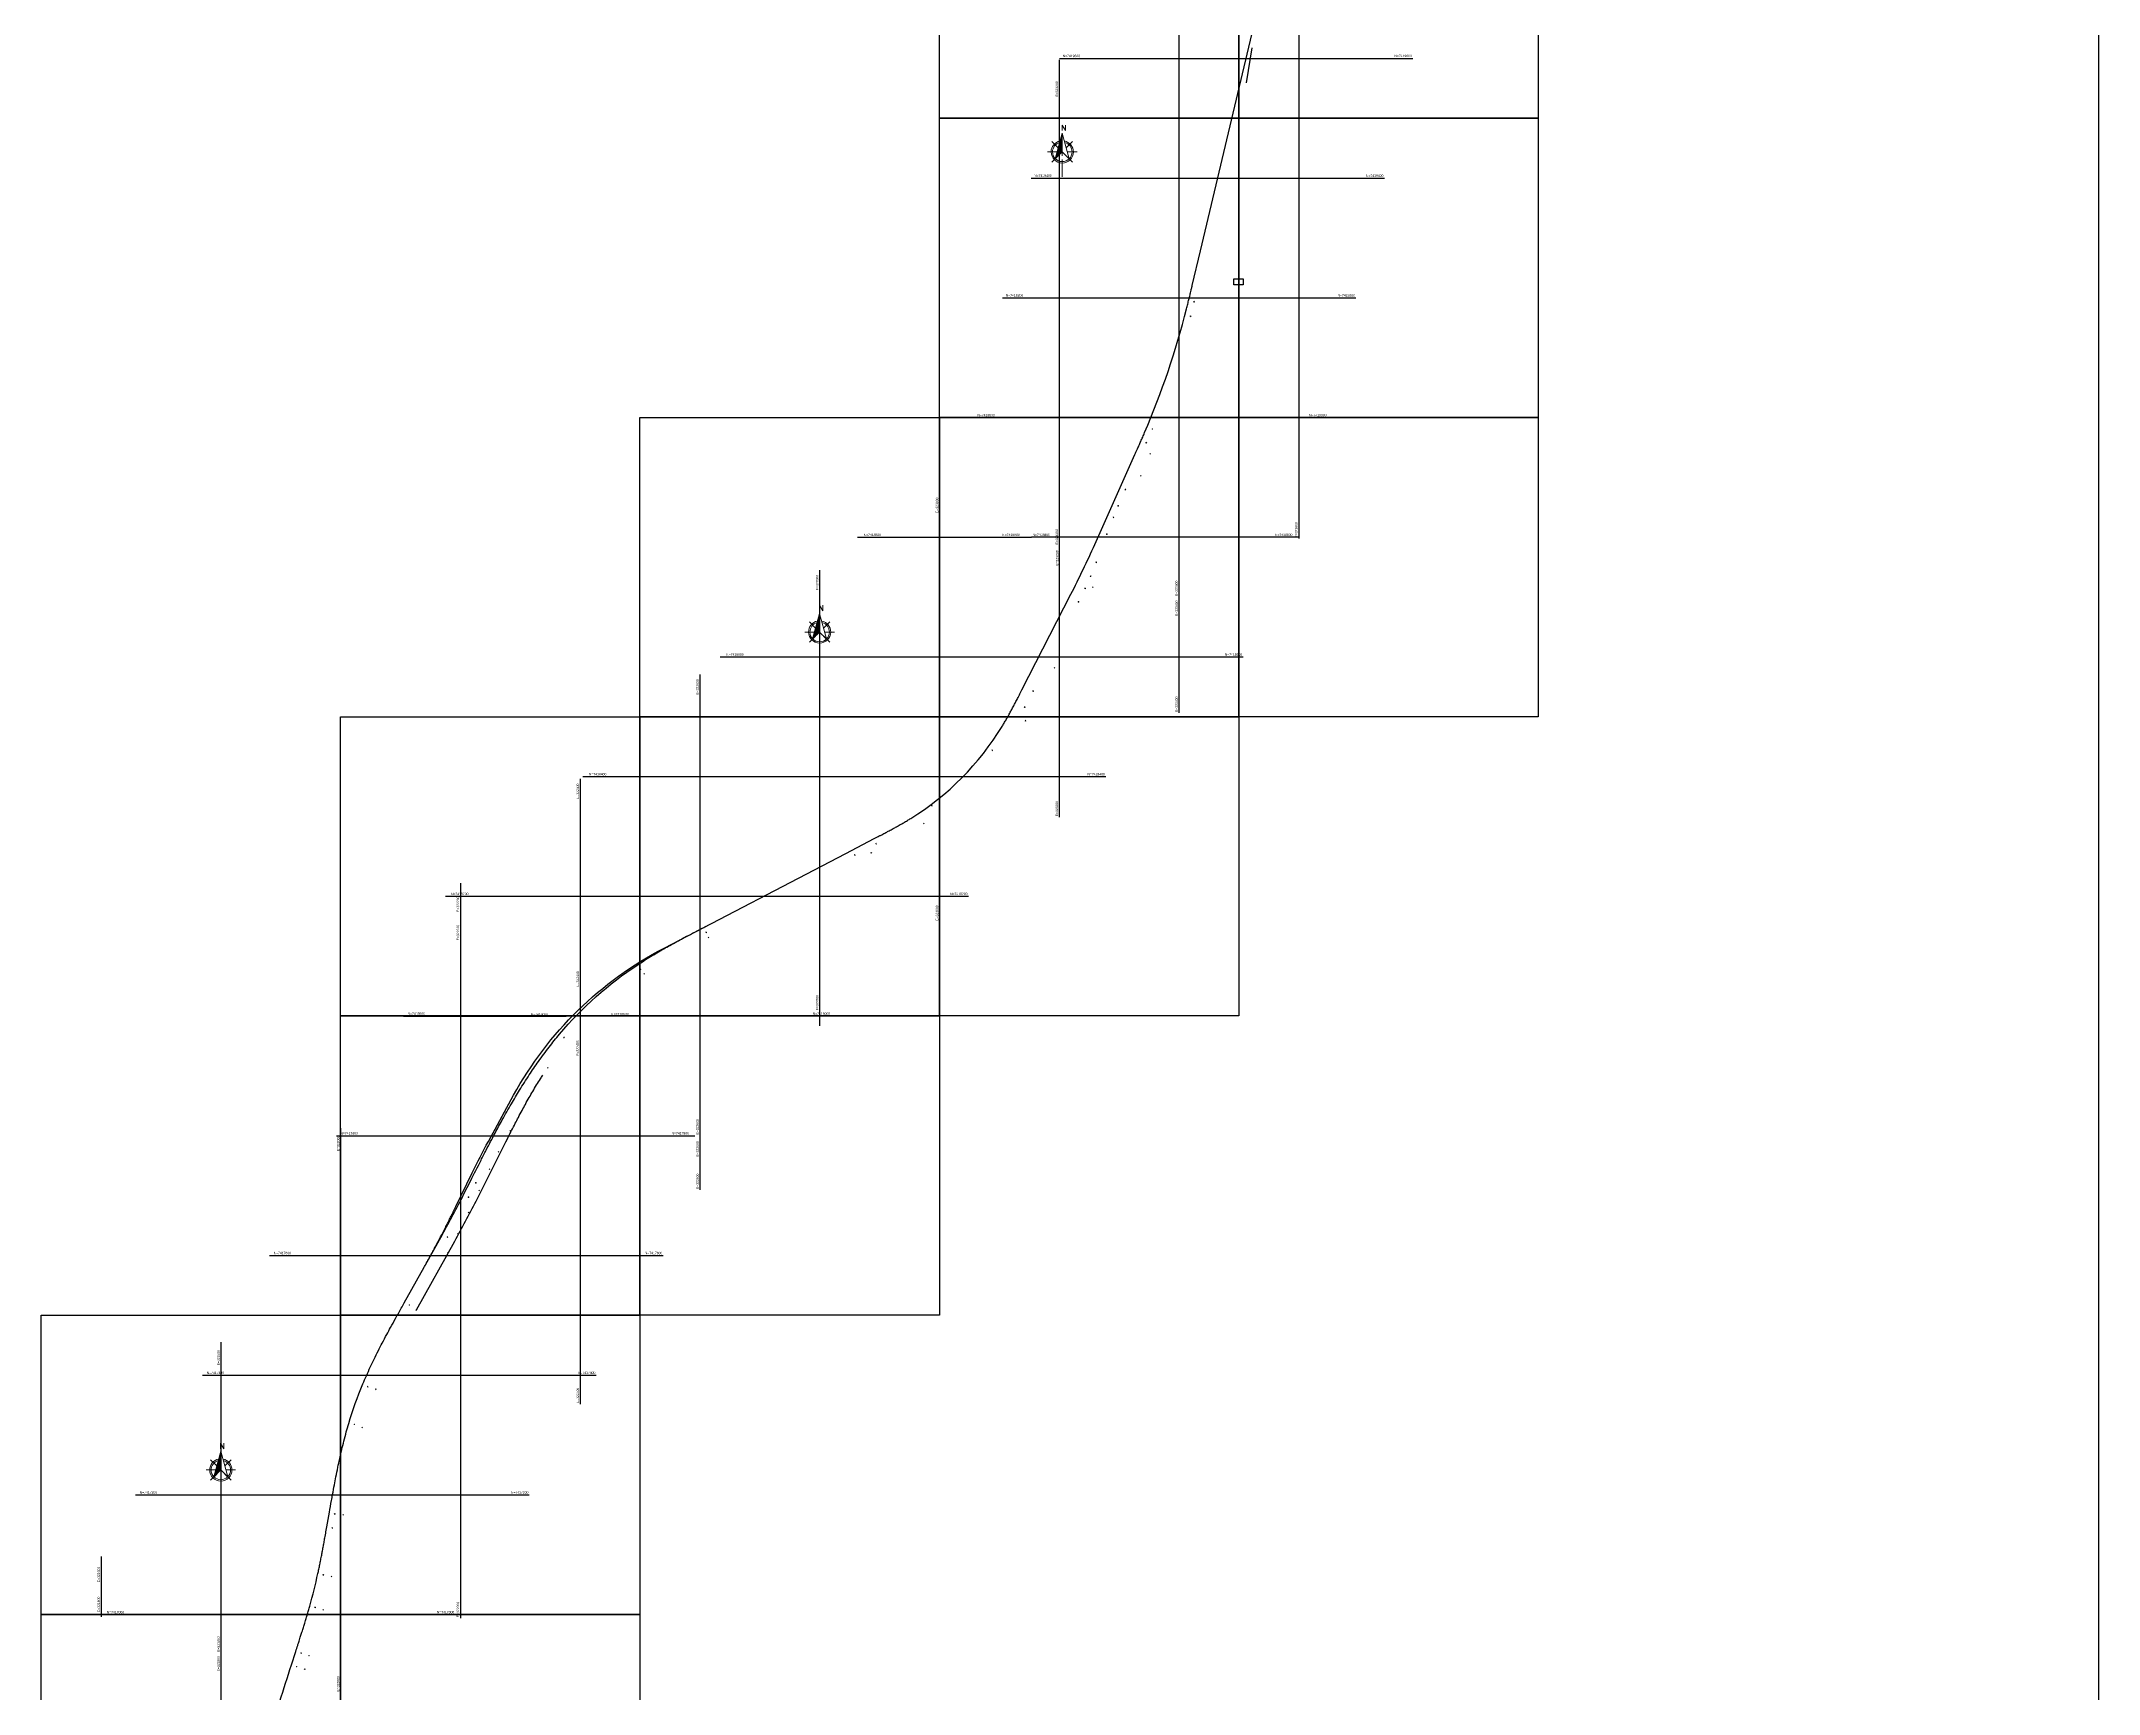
# Model space of a CAD drawing. Header units: metres. Extents: x 303118 to 359298, y 7408194 to 7460879.
# Drawn here: x 321500 to 324936, y 7416867 to 7419629 of the extents above; entities that cross this region are included whole.
import ezdxf
from ezdxf.enums import TextEntityAlignment as Align

# ---------------------------------------------------------------- set-up
doc = ezdxf.new("R2010")
doc.units = ezdxf.units.M
doc.header["$LTSCALE"] = 10
doc.header["$PDMODE"] = 3
doc.header["$PDSIZE"] = 0.5
for name, color, linetype in [('A-IMAGENS', 255, 'Continuous'), ('A-MALHA PAR', 8, 'Continuous'), ('A-MALHA ÍMPAR', 8, 'Continuous'), ('DESOCUPAÇÃO', 4, 'Continuous')]:
    doc.layers.add(name, color=color, linetype=linetype)
doc.layers.add('A-MODELAGEM_FEATURE LINE', color=255, linetype='Continuous', plot=False)
doc.layers.add('A-NORTE', color=2, linetype='Continuous', lineweight=9)
doc.layers.add('C-ROAD-STAN', color=11, linetype='Continuous', lineweight=0)
doc.styles.add('Arial', font='arial.ttf')
doc.styles.add('R200', font='simplex.shx', dxfattribs={"height": 5})
picture_1 = doc.add_image_def('image3.jpg', size_in_pixel=(5000, 5000))
picture_2 = doc.add_image_def('image4.jpg', size_in_pixel=(5000, 5000))
picture_3 = doc.add_image_def('image5.jpg', size_in_pixel=(5000, 5000))
picture_4 = doc.add_image_def('image6.jpg', size_in_pixel=(5000, 5000))
picture_5 = doc.add_image_def('image7.jpg', size_in_pixel=(5000, 5000))
picture_6 = doc.add_image_def('image15.jpg', size_in_pixel=(5000, 5000))
picture_7 = doc.add_image_def('image16.jpg', size_in_pixel=(5000, 5000))
picture_8 = doc.add_image_def('image41.jpg', size_in_pixel=(5000, 5000))
picture_9 = doc.add_image_def('image42.jpg', size_in_pixel=(5000, 5000))
picture_10 = doc.add_image_def('image43.jpg', size_in_pixel=(5000, 5000))
picture_11 = doc.add_image_def('image44.jpg', size_in_pixel=(5000, 5000))
picture_12 = doc.add_image_def('image45.jpg', size_in_pixel=(5000, 5000))
picture_13 = doc.add_image_def('image68.jpg', size_in_pixel=(5000, 5000))
picture_14 = doc.add_image_def('image69.jpg', size_in_pixel=(5000, 5000))
picture_15 = doc.add_image_def('image70.jpg', size_in_pixel=(5000, 5000))
picture_16 = doc.add_image_def('image81.jpg', size_in_pixel=(5000, 5000))

# ---------------------------------------------------------------- blocks, each defined once
blk = doc.blocks.new('*X75')
at = {"color": 0}
for p, q in [((146, -414.6), (147.6, -412.9)), ((146.2, -413.9), (147.6, -412.4)), ((146.4, -413.1), (147.6, -411.9)), ((146.6, -412.4), (147.6, -411.3)), ((146.8, -411.7), (147.6, -410.8)), ((147, -411), (147.6, -410.3)), ((147.2, -410.2), (147.6, -409.8)), ((147.4, -409.5), (147.6, -409.2)), ((147.6, -408.8), (147.6, -408.7)), ((142.8, -426.3), (147.6, -421.4)), ((143, -425.6), (147.6, -420.9)), ((143.2, -424.8), (147.6, -420.4)), ((143.4, -424.1), (147.6, -419.8)), ((143.6, -423.4), (147.6, -419.3)), ((143.8, -422.6), (147.6, -418.8)), ((144, -421.9), (147.6, -418.2)), ((144.2, -421.2), (147.6, -417.7)), ((144.4, -420.4), (147.6, -417.2)), ((144.6, -419.7), (147.6, -416.7)), ((144.8, -419), (147.6, -416.1)), ((145, -418.3), (147.6, -415.6)), ((145.2, -417.5), (147.6, -415.1)), ((145.4, -416.8), (147.6, -414.5)), ((145.6, -416.1), (147.6, -414)), ((145.8, -415.3), (147.6, -413.5))]:
    blk.add_line(p, q, dxfattribs=at)
blk = doc.blocks.new('NORTE')
at = {"layer": 'A-NORTE'}
for p, q in [((0, 72.7), (0, 35.2)), ((-8.5, 41.5), (-24.7, 41.5)), ((-6.7, 48.2), (-17.2, 58.7)), ((-6.7, 34.8), (-17.2, 24.4)), ((6.7, 48.2), (17.2, 58.7)), ((6.7, 34.8), (17.2, 24.4)), ((8.5, 41.5), (24.7, 41.5)), ((0, 28.7), (0, 0))]:
    blk.add_line(p, q, dxfattribs=at)
blk.add_lwpolyline([(-11.7, 30), (0, 72.7), (11.6, 30.1), (0, 41.5), (-11.7, 30)], dxfattribs=at)
for points in [[(-18.6, 41.5, 1), (18.6, 41.5, 0.359415), (3.5, 59.8, 1)], [(-3.5, 59.8, 0.359415), (-18.6, 41.5, 1)]]:
    blk.add_lwpolyline(points, format="xyb", dxfattribs=at)
for start, end in [(105.027, 180), (180, 0), (0, 74.973)]:
    blk.add_arc((0, 41.5), 16.3, start, end, dxfattribs=at)
at = {"layer": 'A-NORTE', "xscale": 2.329019315242768, "yscale": 2.329019315242768, "zscale": 2.329019315242768}
blk.add_blockref('*X75', (-343.8, 1024.1), dxfattribs=at)
at = {"layer": 'A-NORTE', "style": 'R200'}
blk.add_attdef('N', (-2, 77), '', height=9.44, dxfattribs=at)

msp = doc.modelspace()

# ---------------------------------------------------------------- linework, layer by layer
msp.add_lwpolyline([(323491.76, 7419231.846), (323507.26, 7419231.846), (323507.26, 7419221.846), (323491.76, 7419221.846), (323491.76, 7419231.846)])
at = {"layer": 'A-IMAGENS'}
msp.add_line((323521.692, 7419617.67), (323512.107, 7419558.93), dxfattribs=at)
at = {"layer": 'A-MALHA PAR'}
for p, q in [((323400, 7420017.348), (323400, 7418694.185)), ((323600, 7419905.081), (323600, 7418797.89)), ((323200, 7419597.617), (323200, 7418780.223)), ((323200.566, 7419600), (323790.539, 7419600)), ((323153.057, 7419400), (323743.029, 7419400)), ((323105.547, 7419200), (323695.52, 7419200)), ((323058.038, 7419000), (323648.011, 7419000)), ((323600.501, 7418800), (323154.028, 7418800)), ((322200, 7418164.871), (322200, 7416994.019)), ((322104.827, 7418000), (322376.95, 7418000)), ((322400, 7417978.524), (322400, 7417351.732)), ((321993.005, 7417800), (322591.604, 7417800)), ((322000, 7417812.511), (322000, 7416868.35)), ((322600, 7417792.177), (322600, 7417709.445)), ((321881.184, 7417600), (322538.809, 7417600)), ((321800, 7417454.798), (321800, 7416932.142)), ((321769.362, 7417400), (322426.987, 7417400)), ((321657.541, 7417200), (322315.166, 7417200)), ((321600, 7417097.085), (321600, 7416995.934)), ((322203.344, 7417000), (321587.253, 7417000))]:
    msp.add_line(p, q, dxfattribs=at)
at = {"layer": 'A-MALHA ÍMPAR'}
for p, q in [((323000, 7418866.262), (323000, 7418157.729)), ((322863.202, 7418800), (323154.028, 7418800)), ((323200, 7418780.223), (323200, 7418332.111)), ((322800, 7418744.893), (322800, 7417983.346)), ((323400, 7418694.185), (323400, 7418506.493)), ((322633.821, 7418600), (323507.243, 7418600)), ((322600, 7418570.511), (322600, 7417792.177)), ((322400, 7418396.129), (322400, 7417978.524)), ((322404.44, 7418400), (323277.862, 7418400)), ((322200, 7418221.746), (322200, 7418164.871)), ((322175.059, 7418200), (323048.481, 7418200)), ((322819.1, 7418000), (322376.95, 7418000)), ((321800, 7416932.142), (321800, 7415652.919)), ((322000, 7416868.35), (322000, 7416189.998))]:
    msp.add_line(p, q, dxfattribs=at)
at = {"layer": 'A-MODELAGEM_FEATURE LINE'}
for points in [[(321898.618, 7416854.995, -0.00317709), (321917.856, 7416915.797), (321925.161, 7416938.386, 0.00013333), (321928.438, 7416948.527, 0.00026667), (321930.068, 7416953.584, 0.00053332), (321932.769, 7416962.012, 0.00066664), (321934.908, 7416968.743, 0.00093321), (321937.446, 7416976.818, 0.00106643), (321939.633, 7416983.876, 0.00133262), (321942.047, 7416991.799, 0.00146554), (321944.196, 7416998.998, 0.00173076), (321946.483, 7417006.84, 0.00186296), (321948.55, 7417014.122, 0.01425969), (321962.092, 7417068.446, 0.00186296), (321963.686, 7417075.846, 0.00173076), (321965.347, 7417083.843, 0.00146554), (321966.829, 7417091.208, 0.00133262), (321968.417, 7417099.337, 0.00106643), (321969.798, 7417106.596, 0.00093321), (321971.348, 7417114.918, 0.00066664), (321972.618, 7417121.865, 0.00053332), (321974.19, 7417130.575, 0.00026667), (321975.125, 7417135.806, 0.00013333), (321976.992, 7417146.298), (321981.344, 7417170.798, -0.00038461), (321984.863, 7417190.514, -0.00076922), (321986.653, 7417200.41, -0.00153824), (321989.714, 7417216.906, -0.00192248), (321992.265, 7417230.137, -0.0026893), (321995.476, 7417246.006, -0.00307125), (321998.459, 7417259.92, -0.00382922), (322002.024, 7417275.496, -0.00420388), (322005.511, 7417289.681, -0.00493894), (322009.584, 7417305.035, -0.00529704), (322013.689, 7417319.318, -0.02621332), (322037.226, 7417385.264, -0.00529704), (322043.093, 7417398.919, -0.00493894), (322049.661, 7417413.382, -0.00420388), (322055.943, 7417426.569, -0.00382922), (322063.047, 7417440.883, -0.00307125), (322069.547, 7417453.54, -0.0026893), (322077.109, 7417467.857, -0.00192248), (322083.513, 7417479.713, -0.00153824), (322091.588, 7417494.42, -0.00076922), (322096.468, 7417503.212, -0.00038461), (322106.229, 7417520.701), (322139.697, 7417580.561, 0.00005128), (322142.297, 7417585.213, 0.00010256), (322143.594, 7417587.535, 0.00020513), (322145.752, 7417591.403, 0.00025641), (322147.472, 7417594.494, 0.00035897), (322149.529, 7417598.201, 0.00041024), (322151.321, 7417601.442, 0.00051278), (322153.324, 7417605.08, 0.00056404), (322155.134, 7417608.386, 0.00066652), (322157.095, 7417611.986, 0.00071774), (322158.903, 7417615.328, 0.0068222), (322175.078, 7417646.338, 0.00071774), (322176.784, 7417649.733, 0.00066652), (322178.615, 7417653.401, 0.00056404), (322180.289, 7417656.777, 0.00051278), (322182.127, 7417660.502, 0.00041024), (322183.759, 7417663.826, 0.00035897), (322185.623, 7417667.635, 0.00025641), (322187.173, 7417670.814, 0.00020513), (322189.11, 7417674.797, 0.00010256), (322190.272, 7417677.189, 0.00005128), (322192.599, 7417681.984), (322219.762, 7417737.963, -0.01225822), (322246.846, 7417790.464), (322289.004, 7417867.49, -0.1485382), (322540.245, 7418113.605), (322843.929, 7418271.772), (322891.316, 7418296.452, 0.00024823), (322899.587, 7418300.765, 0.00049645), (322903.713, 7418302.925, 0.00099285), (322910.576, 7418306.542, 0.00124097), (322916.045, 7418309.457, 0.00173678), (322922.582, 7418312.991, 0.00198429), (322928.273, 7418316.121, 0.00247771), (322934.62, 7418319.688, 0.00272324), (322940.353, 7418322.988, 0.00321041), (322946.54, 7418326.648, 0.00345139), (322952.242, 7418330.125, 0.11783738), (323104.548, 7418483.536, 0.00345139), (323107.983, 7418489.262, 0.00321041), (323111.598, 7418495.476, 0.00272324), (323114.857, 7418501.232, 0.00247771), (323118.377, 7418507.606, 0.00198429), (323121.467, 7418513.318, 0.00173678), (323124.953, 7418519.881, 0.00124097), (323127.828, 7418525.371, 0.00099285), (323131.396, 7418532.26, 0.00049645), (323133.526, 7418536.401, 0.00024823), (323137.779, 7418544.703), (323219.555, 7418704.525, 0.01323348), (323259.432, 7418787.826), (323326.547, 7418938.109, 0.00004796), (323328.721, 7418942.978, 0.00009592), (323329.806, 7418945.411, 0.00019185), (323331.613, 7418949.468, 0.00023981), (323333.055, 7418952.712, 0.00033573), (323334.781, 7418956.607, 0.00038369), (323336.285, 7418960.016, 0.00047962), (323337.966, 7418963.844, 0.00052758), (323339.487, 7418967.325, 0.0006235), (323341.134, 7418971.119, 0.00067146), (323342.653, 7418974.644, 0.03952291), (323412.794, 7419181.702, 0.00067146), (323413.73, 7419185.424, 0.0006235), (323414.727, 7419189.438, 0.00052758), (323415.636, 7419193.126, 0.00047962), (323416.627, 7419197.188, 0.00038369), (323417.504, 7419200.809, 0.00033573), (323418.501, 7419204.951, 0.00023981), (323419.328, 7419208.404, 0.00019185), (323420.358, 7419212.723, 0.00009592), (323420.975, 7419215.316, 0.00004796), (323422.208, 7419220.504), (323436.012, 7419278.617), (323548.084, 7419750.404, -0.0001322)], [(322141.666, 7417584.082), (322170.225, 7417635.163, 0.01077339), (322205.496, 7417701.567), (322217.298, 7417724.991, -0.00078214), (322234.497, 7417758.994, -0.00156428), (322243.187, 7417775.976, -0.00312856), (322257.94, 7417804.152, -0.00391072), (322270.072, 7417826.548, -0.00547502), (322285.14, 7417853.159, -0.00625721), (322298.882, 7417876.154, -0.00782153), (322315.035, 7417901.532, -0.00860377), (322330.487, 7417924.133, -0.01016812), (322348.233, 7417948.106, -0.01095044), (322365.655, 7417969.675, -0.07153397), (322496.248, 7418085.75, -0.00483552), (322506.529, 7418092.4, -0.00449012), (322517.721, 7418099.346, -0.00379933), (322528.098, 7418105.551, -0.00345393), (322539.598, 7418112.203, -0.00276314), (322549.911, 7418117.998, -0.00241774), (322561.752, 7418124.491, -0.00172696), (322571.66, 7418129.817, -0.00138157), (322584.071, 7418136.391, -0.00069078), (322591.532, 7418140.303, -0.00034539), (322606.451, 7418148.086), (322609.872, 7418149.868)], [(322125.893, 7417508.23, -0.00002479), (322126.522, 7417509.355), (322190.658, 7417624.066, 0.01077339), (322226.131, 7417690.85), (322274.228, 7417786.31, -0.00034567), (322281.701, 7417801.117, -0.00069135), (322285.448, 7417808.503, -0.0013827), (322291.742, 7417820.783, -0.00172837), (322296.833, 7417830.565, -0.00241972), (322303.035, 7417842.245, -0.0027654), (322308.562, 7417852.398, -0.00345675), (322314.903, 7417863.709, -0.00380243), (322320.81, 7417873.896, -0.00449378), (322327.422, 7417884.874, -0.00483947), (322333.743, 7417894.94, -0.0030853), (322337.746, 7417901.096, -0.0030853)]]:
    msp.add_lwpolyline(points, format="xyb", dxfattribs=at)
at = {"layer": 'C-ROAD-STAN', "color": 11, "linetype": 'Continuous', "lineweight": 40}
for p, q in [((323424.793, 7419193.209), (323425.744, 7419193.52)), ((323425.424, 7419192.889), (323425.113, 7419193.84)), ((323418.931, 7419168.906), (323419.881, 7419169.217)), ((323419.561, 7419168.586), (323419.251, 7419169.537)), ((323355.111, 7418980.507), (323356.061, 7418980.818)), ((323355.741, 7418980.187), (323355.431, 7418981.138)), ((323344.996, 7418957.645), (323345.946, 7418957.956)), ((323345.626, 7418957.325), (323345.316, 7418958.276)), ((323310.145, 7418879.608), (323311.096, 7418879.918)), ((323310.776, 7418879.288), (323310.465, 7418880.238)), ((323290.097, 7418832.914), (323291.047, 7418833.225)), ((323290.727, 7418832.594), (323290.417, 7418833.545)), ((323298.061, 7418852.15), (323299.011, 7418852.46)), ((323298.691, 7418851.83), (323298.381, 7418852.78)), ((323279.235, 7418804.95), (323280.186, 7418805.261)), ((323279.866, 7418804.63), (323279.555, 7418805.58)), ((323252.124, 7418734.666), (323253.075, 7418734.976)), ((323252.755, 7418734.346), (323252.444, 7418735.296)), ((323261.265, 7418757.934), (323262.216, 7418758.244)), ((323261.896, 7418757.614), (323261.585, 7418758.564)), ((323231.924, 7418691.825), (323232.875, 7418692.136)), ((323232.555, 7418691.505), (323232.244, 7418692.456)), ((323243.047, 7418714.214), (323243.998, 7418714.524)), ((323243.678, 7418713.894), (323243.367, 7418714.844)), ((323156.12, 7418542.725), (323157.07, 7418543.036)), ((323156.75, 7418542.405), (323156.44, 7418543.356)), ((323142.02, 7418515.954), (323142.97, 7418516.264)), ((323142.65, 7418515.634), (323142.34, 7418516.584)), ((323087.828, 7418443.631), (323088.779, 7418443.941)), ((323088.459, 7418443.311), (323088.148, 7418444.261)), ((322986.979, 7418351.31), (322987.93, 7418351.62)), ((322987.61, 7418350.99), (322987.299, 7418351.94)), ((322893.731, 7418287.838), (322894.682, 7418288.149)), ((322894.362, 7418287.518), (322894.051, 7418288.469)), ((322858.294, 7418268.916), (322859.244, 7418269.227)), ((322858.924, 7418268.596), (322858.614, 7418269.547)), ((322610.683, 7418139.305), (322610.373, 7418140.256)), ((322610.053, 7418139.625), (322611.003, 7418139.936)), ((322500.687, 7418077.756), (322501.638, 7418078.066)), ((322501.318, 7418077.436), (322501.007, 7418078.386)), ((322372.569, 7417963.932), (322373.519, 7417964.243)), ((322373.199, 7417963.612), (322372.889, 7417964.563)), ((322213.24, 7417697.168), (322214.191, 7417697.478)), ((322213.871, 7417696.848), (322213.56, 7417697.798)), ((322225.308, 7417721.119), (322226.259, 7417721.43)), ((322225.939, 7417720.799), (322225.628, 7417721.75)), ((322177.869, 7417630.574), (322178.819, 7417630.884)), ((322178.499, 7417630.254), (322178.188, 7417631.204)), ((322114.369, 7417517), (322115.319, 7417517.311)), ((322114.999, 7417516.68), (322114.689, 7417517.631)), ((322044.853, 7417380.505), (322045.804, 7417380.816)), ((322045.484, 7417380.185), (322045.173, 7417381.136)), ((322022.4, 7417317.596), (322023.351, 7417317.906)), ((322023.031, 7417317.276), (322022.72, 7417318.226)), ((321985.599, 7417144.385), (321986.55, 7417144.695)), ((321986.23, 7417144.065), (321985.919, 7417145.015)), ((321989.783, 7417167.932), (321990.733, 7417168.243)), ((321990.413, 7417167.612), (321990.102, 7417168.563)), ((321970.591, 7417066.03), (321971.542, 7417066.341)), ((321971.222, 7417065.71), (321970.911, 7417066.661)), ((321957.06, 7417011.749), (321958.01, 7417012.06)), ((321957.69, 7417011.429), (321957.38, 7417012.38)), ((321926.182, 7416912.796), (321927.132, 7416913.106)), ((321926.813, 7416912.476), (321926.502, 7416913.426)), ((321933.531, 7416935.519), (321934.481, 7416935.83)), ((321934.162, 7416935.199), (321933.851, 7416936.15))]:
    msp.add_line(p, q, dxfattribs=at)
for p in [(323351.913, 7418939.357), (323336.228, 7418902.497), (323256.188, 7418716.442), (323201.304, 7418599.407), (323192.182, 7418581.483), (323143.948, 7418493.41), (322973.906, 7418321.758), (322886.292, 7418272.695), (322614.364, 7418131.067), (322507.105, 7418070.45), (322346.06, 7417913.374), (322283.138, 7417808.346), (322263.911, 7417773.219), (322248.84, 7417744.181), (322231.234, 7417708.347), (322213.517, 7417671.834), (322195.837, 7417635.868), (322179.368, 7417604.295), (322159.99, 7417569.215), (322126.522, 7417509.355), (322058.683, 7417376.312), (322035.965, 7417312.661), (322004.236, 7417166.731), (321999.883, 7417142.231), (321984.803, 7417063.467), (321970.94, 7417007.857), (321939.978, 7416908.643), (321947.283, 7416931.231)]:
    msp.add_point(p, dxfattribs=at)
at = {"layer": 'DESOCUPAÇÃO'}
msp.add_lwpolyline([(324936.231, 7412708.276), (324936.231, 7428783.302)], dxfattribs=at)

# ---------------------------------------------------------------- block references
at = {"layer": 'A-NORTE'}
for p in [(323205.186, 7419402.187), (322800, 7418600), (321800, 7417200)]:
    msp.add_blockref('NORTE', p, dxfattribs=at).add_auto_attribs({'N': 'N'})

# ---------------------------------------------------------------- texts
at = {"layer": 'A-MALHA PAR', "style": 'Arial'}
for s, p in [(' N=7419600', (323204.367, 7419602)), (' N=7419400', (323156.858, 7419402)), (' N=7419200', (323109.348, 7419202)), (' N=7419000', (323061.839, 7419002)), (' N=7418800', (323154.028, 7418802)), (' N=7418000', (322110.332, 7418002)), (' N=7417800', (321998.281, 7417802)), (' N=7417600', (321886.689, 7417602)), (' N=7417400', (321774.868, 7417402)), (' N=7417200', (321663.046, 7417202)), (' N=7417000', (321607.981, 7417002))]:
    msp.add_text(s, height=4, dxfattribs=at).set_placement(p)
for s, p in [('N=7419600 ', (323790.539, 7419602)), ('N=7419400 ', (323743.029, 7419402)), ('N=7419200 ', (323695.52, 7419202)), ('N=7419000 ', (323648.011, 7419002)), ('N=7418800 ', (323591.068, 7418802)), ('N=7418000 ', (322348.099, 7418000.667)), ('N=7417800 ', (322583.386, 7417802)), ('N=7417600 ', (322538.809, 7417602)), ('N=7417400 ', (322426.987, 7417402)), ('N=7417200 ', (322315.166, 7417202)), ('N=7417000 ', (322191.409, 7417002))]:
    msp.add_text(s, height=4, dxfattribs=at).set_placement(p, align=Align.RIGHT)
for s, p in [('E=323200 ', (323198, 7419563.129)), ('E=322200 ', (322198, 7418153.728)), ('E=322400 ', (322397.834, 7417960.868)), ('E=322000 ', (321998, 7417801.368)), ('E=322600 ', (322598, 7417792.177)), ('E=321800 ', (321798, 7417443.655)), ('E=321600 ', (321598, 7417081.338))]:
    msp.add_text(s, height=4, rotation=90, dxfattribs=at).set_placement(p, align=Align.RIGHT)
for s, p in [(' E=323200', (323198, 7418786.226)), (' E=323600', (323598, 7418797.89)), (' E=323400', (323398, 7418700.187)), (' E=322600', (322598, 7417709.445)), (' E=322400', (322398, 7417351.732)), (' E=321600', (321598, 7417002.651)), (' E=322200', (322198, 7416994.019)), (' E=321800', (321798, 7416936.225)), (' E=322000', (321998, 7416869.8))]:
    msp.add_text(s, height=4, rotation=90, dxfattribs=at).set_placement(p)
at = {"layer": 'A-MALHA ÍMPAR', "style": 'Arial'}
for s, p in [('E=323000 ', (322998, 7418867.705)), ('E=323200 ', (323198.618, 7418779.476)), ('E=322800 ', (322798, 7418738.555)), ('E=323400 ', (323398, 7418695.673)), ('E=322600 ', (322598, 7418564.172)), ('E=322400 ', (322398, 7418389.79)), ('E=321800 ', (321798, 7416932.142))]:
    msp.add_text(s, height=4, rotation=90, dxfattribs=at).set_placement(p, align=Align.RIGHT)
for s, p in [(' N=7418800', (322871.992, 7418802)), (' N=7418600', (322642.611, 7418602)), (' N=7418400', (322413.23, 7418402)), (' N=7418200', (322182.881, 7418202)), (' N=7418000', (322450.598, 7418001.167))]:
    msp.add_text(s, height=4, dxfattribs=at).set_placement(p)
for s, p in [('N=7418800 ', (323135.676, 7418802)), ('N=7418600 ', (323507.243, 7418602)), ('N=7418400 ', (323277.862, 7418402)), ('N=7418200 ', (323048.481, 7418202)), ('N=7418000 ', (322819.1, 7418002))]:
    msp.add_text(s, height=4, dxfattribs=at).set_placement(p, align=Align.RIGHT)
for s, p in [(' E=323400', (323398, 7418506.493)), (' E=323200', (323198, 7418332.111)), (' E=322200', (322198, 7418172.388)), (' E=323000', (322998, 7418157.729)), (' E=322400', (322398, 7418047.517)), (' E=322800', (322798, 7418007.974)), (' E=322600', (322598, 7417800.482))]:
    msp.add_text(s, height=4, rotation=90, dxfattribs=at).set_placement(p)

# ---------------------------------------------------------------- pictures from other files: only their frames are drawn
at = {"layer": 'A-IMAGENS', "transparency": 33554636}
image = msp.add_image(picture_8, insert=(322999.95, 7419500.05), size_in_units=(500, 500), dxfattribs=dict(at, brightness=90))
image.dxf.flags = 6
image = msp.add_image(picture_9, insert=(323499.95, 7419500.05), size_in_units=(500, 500), dxfattribs=dict(at, brightness=90))
image.dxf.flags = 6
at = {"layer": 'A-IMAGENS'}
image = msp.add_image(picture_6, insert=(322999.95, 7419000.05), size_in_units=(500, 500), dxfattribs=dict(at, brightness=90))
image.dxf.flags = 6
at = {"layer": 'A-IMAGENS', "transparency": 33554636}
image = msp.add_image(picture_16, insert=(323499.95, 7419000.05), size_in_units=(500, 500), dxfattribs=dict(at, brightness=90))
image.dxf.flags = 6
image = msp.add_image(picture_2, insert=(322499.95, 7418500.05), size_in_units=(500, 500), dxfattribs=dict(at, brightness=90))
image.dxf.flags = 6
image = msp.add_image(picture_3, insert=(322999.95, 7418500.05), size_in_units=(500, 500), dxfattribs=dict(at, brightness=90))
image.dxf.flags = 6
image = msp.add_image(picture_5, insert=(323499.95, 7418500.05), size_in_units=(500, 500), dxfattribs=dict(at, brightness=90))
image.dxf.flags = 6
image = msp.add_image(picture_7, insert=(321999.95, 7418000.05), size_in_units=(500, 500), dxfattribs=dict(at, brightness=90))
image.dxf.flags = 6
image = msp.add_image(picture_1, insert=(322499.95, 7418000.05), size_in_units=(500, 500), dxfattribs=dict(at, brightness=90))
image.dxf.flags = 6
image = msp.add_image(picture_4, insert=(322999.95, 7418000.05), size_in_units=(500, 500), dxfattribs=dict(at, brightness=90))
image.dxf.flags = 6
image = msp.add_image(picture_10, insert=(321999.95, 7417500.05), size_in_units=(500, 500), dxfattribs=dict(at, brightness=90))
image.dxf.flags = 6
image = msp.add_image(picture_15, insert=(322499.95, 7417500.05), size_in_units=(500, 500), dxfattribs=dict(at, brightness=90))
image.dxf.flags = 6
image = msp.add_image(picture_11, insert=(321499.95, 7417000.05), size_in_units=(500, 500), dxfattribs=dict(at, brightness=90))
image.dxf.flags = 6
image = msp.add_image(picture_12, insert=(321999.95, 7417000.05), size_in_units=(500, 500), dxfattribs=dict(at, brightness=90))
image.dxf.flags = 6
image = msp.add_image(picture_13, insert=(321499.95, 7416500.05), size_in_units=(500, 500), dxfattribs=dict(at, brightness=90))
image.dxf.flags = 6
image = msp.add_image(picture_14, insert=(321999.95, 7416500.05), size_in_units=(500, 500), dxfattribs=dict(at, brightness=90))
image.dxf.flags = 6

doc.saveas('drawing.dxf')
